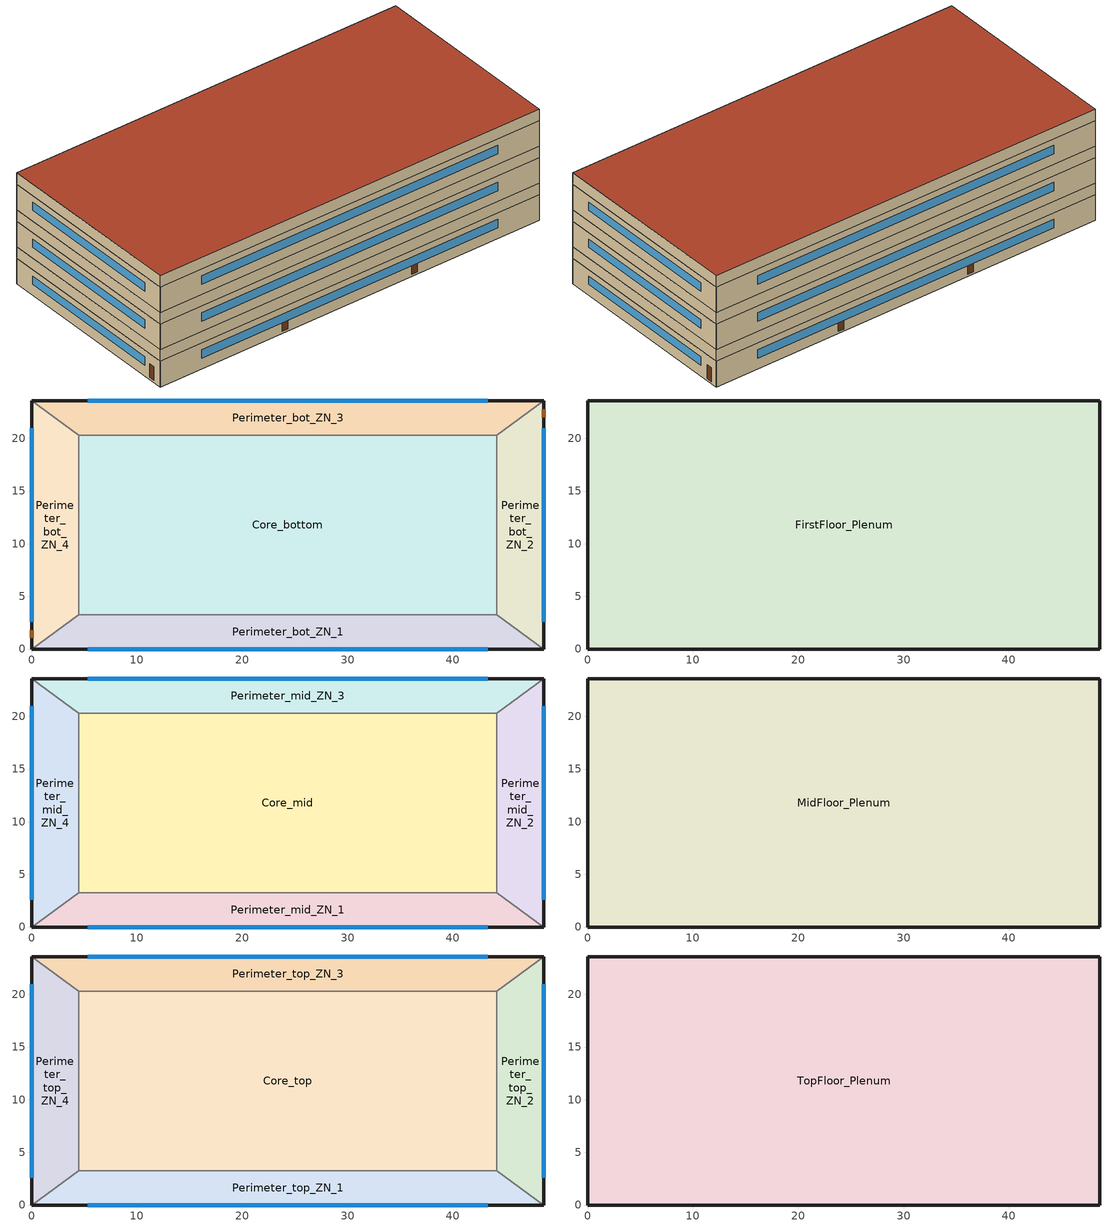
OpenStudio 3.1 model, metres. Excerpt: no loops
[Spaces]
Core_bottom
 floor ground: 44.19,20.32 44.19,3.24 4.46,3.24 4.46,20.32 z0
 wall to Perimeter_bot_ZN_1: 4.46,3.24 44.19,3.24 z0:3.14
 wall to Perimeter_bot_ZN_2: 44.19,3.24 44.19,20.32 z0:3.14
 wall to Perimeter_bot_ZN_4: 4.46,20.32 4.46,3.24 z0:3.14
 wall to Perimeter_bot_ZN_3: 44.19,20.32 4.46,20.32 z0:3.14
Perimeter_bot_ZN_2
 floor ground: 48.64,23.55 48.64,0 44.19,3.24 44.19,20.32 z0
 wall outside: 48.64,0 48.64,23.55 z0:3.14
 wall to Perimeter_bot_ZN_1: 44.19,3.24 48.64,0 z0:3.14
 wall to Perimeter_bot_ZN_3: 48.64,23.55 44.19,20.32 z0:3.14
 window (Window U-0.58 and Window SHGC 0.586630366): 48.64,2.57 48.64,20.98 z1.31:2.33
 door: 48.64,22.03 48.64,22.75 z0.23:1.9
Perimeter_bot_ZN_3
 floor ground: 48.64,23.55 44.19,20.32 4.46,20.32 0,23.55 z0
 wall outside: 48.64,23.55 0,23.55 z0:3.14
 wall to Perimeter_bot_ZN_4: 0,23.55 4.46,20.32 z0:3.14
 window (Window U-0.58 and Window SHGC 0.586630366): 43.33,23.55 5.31,23.55 z1.31:2.33
 door: 33.01,23.55 32.29,23.55 / 16.34,23.55 15.62,23.55 z0.23:1.9
Perimeter_bot_ZN_1
 floor ground: 44.19,3.24 48.64,0 0,0 4.46,3.24 z0
 wall outside: 0,0 48.64,0 z0:3.14
 wall to Perimeter_bot_ZN_4: 4.46,3.24 0,0 z0:3.14
 window (Window U-0.58 and Window SHGC 0.586630366): 5.31,0 43.33,0 z1.31:2.33
 door: 15.68,0 16.39,0 / 32.27,0 32.99,0 z0.23:1.9
Perimeter_bot_ZN_4
 floor ground: 0,23.55 4.46,20.32 4.46,3.24 0,0 z0
 wall outside: 0,23.55 0,0 z0:3.14
 window (Window U-0.58 and Window SHGC 0.586630366): 0,20.98 0,2.57 z1.31:2.33
 door: 0,1.78 0,1.07 z0.23:1.9
FirstFloor_Plenum
 floor to Perimeter_bot_ZN_3: 48.64,23.55 44.19,20.32 4.46,20.32 0,23.55 z3.14
 floor to Perimeter_bot_ZN_1: 44.19,3.24 48.64,0 0,0 4.46,3.24 z3.14
 floor to Core_bottom: 44.19,20.32 44.19,3.24 4.46,3.24 4.46,20.32 z3.14
 floor to Perimeter_bot_ZN_4: 0,23.55 4.46,20.32 4.46,3.24 0,0 z3.14
 floor to Perimeter_bot_ZN_2: 48.64,23.55 48.64,0 44.19,3.24 44.19,20.32 z3.14
 wall outside: 0,23.55 0,0 48.64,0 48.64,23.55 0,23.55 z3.14:4.53
Perimeter_mid_ZN_4
 floor to FirstFloor_Plenum: 0,23.55 4.46,20.32 4.46,3.24 0,0 z4.53
 wall outside: 0,23.55 0,0 z4.53:7.67
 wall to Perimeter_mid_ZN_3: 4.46,20.32 0,23.55 z4.53:7.67
 wall to Core_mid: 4.46,3.24 4.46,20.32 z4.53:7.67
 wall to Perimeter_mid_ZN_1: 0,0 4.46,3.24 z4.53:7.67
 window (Window U-0.58 and Window SHGC 0.586630366): 0,20.98 0,2.57 z5.84:6.86
Perimeter_mid_ZN_1
 floor to FirstFloor_Plenum: 44.19,3.24 48.64,0 0,0 4.46,3.24 z4.53
 wall outside: 0,0 48.64,0 z4.53:7.67
 wall to Core_mid: 44.19,3.24 4.46,3.24 z4.53:7.67
 wall to Perimeter_mid_ZN_2: 48.64,0 44.19,3.24 z4.53:7.67
 window (Window U-0.58 and Window SHGC 0.586630366): 5.31,0 43.33,0 z5.84:6.86
Perimeter_mid_ZN_2
 floor to FirstFloor_Plenum: 48.64,23.55 48.64,0 44.19,3.24 44.19,20.32 z4.53
 wall outside: 48.64,0 48.64,23.55 z4.53:7.67
 wall to Perimeter_mid_ZN_3: 48.64,23.55 44.19,20.32 z4.53:7.67
 wall to Core_mid: 44.19,20.32 44.19,3.24 z4.53:7.67
 window (Window U-0.58 and Window SHGC 0.586630366): 48.64,2.57 48.64,20.98 z5.84:6.86
Core_mid
 floor to FirstFloor_Plenum: 44.19,20.32 44.19,3.24 4.46,3.24 4.46,20.32 z4.53
 wall to Perimeter_mid_ZN_3: 44.19,20.32 4.46,20.32 z4.53:7.67
Perimeter_mid_ZN_3
 floor to FirstFloor_Plenum: 48.64,23.55 44.19,20.32 4.46,20.32 0,23.55 z4.53
 wall outside: 48.64,23.55 0,23.55 z4.53:7.67
 window (Window U-0.58 and Window SHGC 0.586630366): 43.33,23.55 5.31,23.55 z5.84:6.86
MidFloor_Plenum
 floor to Perimeter_mid_ZN_3: 48.64,23.55 44.19,20.32 4.46,20.32 0,23.55 z7.67
 floor to Perimeter_mid_ZN_4: 0,23.55 4.46,20.32 4.46,3.24 0,0 z7.67
 floor to Core_mid: 44.19,20.32 44.19,3.24 4.46,3.24 4.46,20.32 z7.67
 floor to Perimeter_mid_ZN_2: 48.64,23.55 48.64,0 44.19,3.24 44.19,20.32 z7.67
 floor to Perimeter_mid_ZN_1: 44.19,3.24 48.64,0 0,0 4.46,3.24 z7.67
 wall outside: 0,23.55 0,0 48.64,0 48.64,23.55 0,23.55 z7.67:9.06
Perimeter_top_ZN_3
 floor to MidFloor_Plenum: 48.64,23.55 44.19,20.32 4.46,20.32 0,23.55 z9.06
 wall outside: 48.64,23.55 0,23.55 z9.06:12.2
 wall to Perimeter_top_ZN_4: 0,23.55 4.46,20.32 z9.06:12.2
 wall to Core_top: 4.46,20.32 44.19,20.32 z9.06:12.2
 wall to Perimeter_top_ZN_2: 44.19,20.32 48.64,23.55 z9.06:12.2
 window (Window U-0.58 and Window SHGC 0.586630366): 43.33,23.55 5.31,23.55 z10.37:11.39
Perimeter_top_ZN_4
 floor to MidFloor_Plenum: 0,23.55 4.46,20.32 4.46,3.24 0,0 z9.06
 wall outside: 0,23.55 0,0 z9.06:12.2
 wall to Perimeter_top_ZN_1: 0,0 4.46,3.24 z9.06:12.2
 wall to Core_top: 4.46,3.24 4.46,20.32 z9.06:12.2
 window (Window U-0.58 and Window SHGC 0.586630366): 0,20.98 0,2.57 z10.37:11.39
Core_top
 floor to MidFloor_Plenum: 44.19,20.32 44.19,3.24 4.46,3.24 4.46,20.32 z9.06
 wall to Perimeter_top_ZN_1: 4.46,3.24 44.19,3.24 z9.06:12.2
 wall to Perimeter_top_ZN_2: 44.19,3.24 44.19,20.32 z9.06:12.2
Perimeter_top_ZN_2
 floor to MidFloor_Plenum: 48.64,23.55 48.64,0 44.19,3.24 44.19,20.32 z9.06
 wall outside: 48.64,0 48.64,23.55 z9.06:12.2
 wall to Perimeter_top_ZN_1: 44.19,3.24 48.64,0 z9.06:12.2
 window (Window U-0.58 and Window SHGC 0.586630366): 48.64,2.57 48.64,20.98 z10.37:11.39
Perimeter_top_ZN_1
 floor to MidFloor_Plenum: 44.19,3.24 48.64,0 0,0 4.46,3.24 z9.06
 wall outside: 0,0 48.64,0 z9.06:12.2
 window (Window U-0.58 and Window SHGC 0.586630366): 5.31,0 43.33,0 z10.37:11.39
TopFloor_Plenum
 floor to Perimeter_top_ZN_4: 0,23.55 4.46,20.32 4.46,3.24 0,0 z12.2
 floor to Perimeter_top_ZN_2: 48.64,23.55 48.64,0 44.19,3.24 44.19,20.32 z12.2
 floor to Core_top: 44.19,20.32 44.19,3.24 4.46,3.24 4.46,20.32 z12.2
 floor to Perimeter_top_ZN_3: 48.64,23.55 44.19,20.32 4.46,20.32 0,23.55 z12.2
 floor to Perimeter_top_ZN_1: 44.19,3.24 48.64,0 0,0 4.46,3.24 z12.2
 wall outside: 0,23.55 0,0 48.64,0 48.64,23.55 0,23.55 z12.2:13.59
 roof outside: 48.64,0 48.64,23.55 0,23.55 0,0 z13.59
[Site]
Seattle Seattle Tacoma Intl A_WA_USA: Latitude {deg}=47.47; Longitude {deg}=-122.32; Time Zone {hr}=-8; Elevation {m}=122; Terrain=City
[Building]
-MediumOffice-ASHRAE 169-2013-4C created: 2022-04-07 15:35:35 -0600: North Axis {deg}=0; Default Construction Set=DOE Ref 1980-2004 - MedOffice - ASHRAE 169-2013-4C adj ext wall insulation adj roof insulation; Standards Number of Stories=3; Standards Number of Above Ground Stories=3; Standards Building Type=MediumOffice
[ClimateZones]
Climate Zone Institution Name 1=ASHRAE; Climate Zone Document Name 1=ANSI/ASHRAE Standard 169; Climate Zone Document Year 1=2006; Climate Zone Value 1=4C
[Site:WaterMainsTemperature]
Calculation Method=Correlation; Annual Average Outdoor Air Temperature {C}=11.2167; Maximum Difference In Monthly Average Outdoor Air Temperatures {deltaC}=14.3
[SizingPeriod:DesignDay] Barometric Pressure {Pa}=99868; Sky Clearness=0; Rain Indicator=0; Snow Indicator=0; Day of Month=21; Daylight Saving Time Indicator=0; Humidity Indicating Type=Wetbulb; Dry-Bulb Temperature Range Modifier Type=DefaultMultipliers
Name | Maximum Dry-Bulb Temperature {C} | Daily Dry-Bulb Temperature Range {deltaC} | Humidity Indicating Conditions at Maximum Dry-Bulb | Wind Speed {m/s} | Wind Direction {deg} | Month | Day Type | Solar Model Indicator | ASHRAE Taub | ASHRAE Taud
Seattle Seattle Tacoma Intl A Ann Clg .4% Condns DB=>MWB | 29.4 | 10.4 | 18.3 | 4.2 | 350 | 8 | SummerDesignDay | ASHRAETau | 0.352 | 2.561
Seattle Seattle Tacoma Intl A Ann Htg 99.6% Condns DB | -4.2 | 0 | -4.2 | 4.3 | 20 | 12 | WinterDesignDay | ASHRAEClearSky
[Site:GroundTemperature:FCfactorMethod]
January Ground Temperature {C}=11.4; February Ground Temperature {C}=8.1; March Ground Temperature {C}=5.4; April Ground Temperature {C}=4.5; May Ground Temperature {C}=5.8; June Ground Temperature {C}=8.3; July Ground Temperature {C}=10.9; August Ground Temperature {C}=13; September Ground Temperature {C}=15.6; October Ground Temperature {C}=17.7; November Ground Temperature {C}=18.8; December Ground Temperature {C}=15.1
[Material:NoMass] Thermal Absorptance=0.9; Solar Absorptance=0.7
Name | Roughness | Thermal Resistance {m2-K/W} | Visible Absorptance
CP02 CARPET PAD | VeryRough | 0.21648 | 0.8
Typical Insulation R-8.69 | Smooth | 1.53052 | 0.7
Typical Carpet Pad | Smooth | 0.21648 | 0.8
Typical Insulation R-7.46 | Smooth | 1.31358 | 0.7
Typical Insulation | Smooth | 0.0282222 | 0.7
Typical Insulation R-8.69_R-value 12.83 (ft^2*h*R/Btu) | Smooth | 2.25949 | 0.7
Typical Insulation R-14.51_R-value 20.84 (ft^2*h*R/Btu) | Smooth | 3.67014 | 0.7
[Material]
Name | Roughness | Thickness {m} | Conductivity {W/m-K} | Density {kg/m3} | Specific Heat {J/kg-K} | Thermal Absorptance | Solar Absorptance | Visible Absorptance
100mm Normalweight concrete floor | MediumSmooth | 0.1016 | 2.31 | 2322 | 832
G01 13mm gypsum board | Smooth | 0.0127 | 0.16 | 800 | 1090 | 0.9 | 0.7 | 0.5
4 in. Normalweight Concrete Floor | MediumRough | 0.1016 | 2.31 | 2322 | 832 | 0.9 | 0.7 | 0.7
25mm Stucco | Smooth | 0.0254 | 0.72 | 1856 | 840 | 0.9 | 0.7 | 0.7
5/8 in. Gypsum Board | MediumSmooth | 0.0159 | 0.16 | 800 | 1090 | 0.9 | 0.7 | 0.7
Roof Membrane | VeryRough | 0.0095 | 0.16 | 1121.29 | 1460 | 0.9 | 0.7 | 0.7
Metal Roof Surface; F08 Metal surface | Smooth | 0.0008 | 45.28 | 7824 | 500 | 0.9 | 0.7 | 0.7
HW CONCRETE | Rough | 0.1016 | 1.31125 | 2240 | 837.36 | 0.9 | 0.7 | 0.7
8 in. Concrete Block Basement Wall | MediumRough | 0.2032 | 1.326 | 1842 | 912 | 0.9 | 0.7 | 0.7
G05 25mm wood | MediumSmooth | 0.0254 | 0.15 | 608 | 1630 | 0.9 | 0.5 | 0.5
Acoustic Tile - 1/2 in. | MediumSmooth | 0.0127 | 0.0576335 | 288.332 | 795.492 |  | 0 | 0
Std Wood 6inch | MediumSmooth | 0.15 | 0.12 | 540 | 1210 | 0.9 | 0.7 | 0.7
[DefaultConstructionSet]
Name | Default Exterior Surface Constructions | Default Interior Surface Constructions | Default Ground Contact Surface Constructions | Default Exterior SubSurface Constructions | Default Interior SubSurface Constructions | Interior Partition Construction
DOE Ref 1980-2004 - MedOffice - Plenum - ASHRAE 169-2013-4C adj ext wall insulation adj roof insulation | Default Surface Constructions 4 adj ext wall insulation adj roof insulation | Default Surface Constructions 5 | Default Surface Constructions 6 | Default Sub Surface Constructions 3 | Default Sub Surface Constructions 4
DOE Ref 1980-2004 - MedOffice - ASHRAE 169-2013-4C adj ext wall insulation adj roof insulation | Default Surface Constructions 1 adj ext wall insulation adj roof insulation | Default Surface Constructions 2 | Default Surface Constructions 3 | Default Sub Surface Constructions 1 | Default Sub Surface Constructions 2 | Typical Interior Partition
[DefaultSurfaceConstructions]
Name | Floor Construction | Wall Construction | Roof Ceiling Construction
Default Surface Constructions 2 | Typical Interior Floor | Typical Interior Wall | Typical Interior Ceiling
Default Surface Constructions 3 | ext-slab-mass | Typical Insulated Basement Mass Wall R-9.01
Default Surface Constructions 5 | Plenum Acoustical Tile
Default Surface Constructions 6; Default Surface Constructions 4 adj ext wall insulation adj roof insulation
Default Surface Constructions 1 adj ext wall insulation adj roof insulation | Typical Insulated Exterior Mass Floor | Typical Insulated Steel Framed Exterior Wall R-10.87 adj ext wall insulation | Typical IEAD Roof R-15.63 adj roof insulation
[Construction]
Typical Insulated Exterior Mass Floor: Typical Insulation R-8.69, 4 in. Normalweight Concrete Floor, Typical Carpet Pad
Typical Interior Floor: 100mm Normalweight concrete floor, CP02 CARPET PAD
Typical Interior Wall: G01 13mm gypsum board, G01 13mm gypsum board
Typical Interior Ceiling: CP02 CARPET PAD, 100mm Normalweight concrete floor
ext-slab-mass: HW CONCRETE, CP02 CARPET PAD
Typical Insulated Basement Mass Wall R-9.01: Typical Insulation R-7.46, 8 in. Concrete Block Basement Wall
U 0.72 SHGC 0.39 Simple Glazing Window U-0.72 SHGC 0.39: U 0.72 SHGC 0.39 Simple Glazing U-0.72 SHGC 0.39
U 0.72 SHGC 0.39 Simple Glazing Window U-0.72 SHGC 0.39 1: U 0.72 SHGC 0.39 Simple Glazing U-0.72 SHGC 0.39 1
Typical Insulated Metal Door: F08 Metal surface, Typical Insulation
U 0.88 SHGC 0.16 Sgl Ref-A-L Clr 6mm: REF A CLEAR LO 6MM
Typical Overhead Door: Typical Insulation
Typical Interior Window: Clear 3mm
Typical Interior Door; Typical Interior Partition: G05 25mm wood
Plenum Acoustical Tile: Acoustic Tile - 1/2 in.
InteriorFurnishings: Std Wood 6inch
Typical Insulated Steel Framed Exterior Wall R-10.87 adj ext wall insulation: 25mm Stucco, 5/8 in. Gypsum Board, Typical Insulation R-8.69_R-value 12.83 (ft^2*h*R/Btu), 5/8 in. Gypsum Board
Typical IEAD Roof R-15.63 adj roof insulation: Roof Membrane, Typical Insulation R-14.51_R-value 20.84 (ft^2*h*R/Btu), Metal Roof Surface
Window U-0.58 and Window SHGC 0.586630366: Simple Glazing Material U-0.58 and SHGC 0.586630366
[DefaultSubSurfaceConstructions]
Name | Fixed Window Construction | Operable Window Construction | Door Construction | Glass Door Construction | Overhead Door Construction | Tubular Daylight Dome Construction | Tubular Daylight Diffuser Construction
Default Sub Surface Constructions 1 | U 0.72 SHGC 0.39 Simple Glazing Window U-0.72 SHGC 0.39 | U 0.72 SHGC 0.39 Simple Glazing Window U-0.72 SHGC 0.39 1 | Typical Insulated Metal Door | U 0.88 SHGC 0.16 Sgl Ref-A-L Clr 6mm | Typical Overhead Door | Typical Interior Window | Typical Interior Window
Default Sub Surface Constructions 2 | Typical Interior Window | Typical Interior Window | Typical Interior Door
Default Sub Surface Constructions 3; Default Sub Surface Constructions 4
[WindowMaterial:SimpleGlazingSystem]
Name | U-Factor {W/m2-K} | Solar Heat Gain Coefficient | Visible Transmittance
U 0.72 SHGC 0.39 Simple Glazing U-0.72 SHGC 0.39; U 0.72 SHGC 0.39 Simple Glazing U-0.72 SHGC 0.39 1 | 4.08835 | 0.39 | 0.23
Simple Glazing Material U-0.58 and SHGC 0.586630366 | 3.29339 | 0.58663
[WindowMaterial:Glazing] Optical Data Type=SpectralAverage; Infrared Transmittance at Normal Incidence=0; Front Side Infrared Hemispherical Emissivity=0.84; Conductivity {W/m-K}=0.9; Dirt Correction Factor for Solar and Visible Transmittance=1; Solar Diffusing=No
Name | Thickness {m} | Solar Transmittance at Normal Incidence | Front Side Solar Reflectance at Normal Incidence | Back Side Solar Reflectance at Normal Incidence | Visible Transmittance at Normal Incidence | Front Side Visible Reflectance at Normal Incidence | Back Side Visible Reflectance at Normal Incidence | Back Side Infrared Hemispherical Emissivity
REF A CLEAR LO 6MM | 0.006 | 0.066 | 0.341 | 0.493 | 0.08 | 0.41 | 0.37 | 0.4
Clear 3mm | 0.003 | 0.837 | 0.075 | 0.075 | 0.898 | 0.081 | 0.081 | 0.84
[Space]
Name | Space Type | Building Story | Thermal Zone | Part of Total Floor Area
Perimeter_mid_ZN_4 | Office WholeBuilding - Md Office | Building Story 2 | Perimeter_mid_ZN_4 ZN | Yes
Core_bottom | Office WholeBuilding - Md Office | Building Story 1 | Core_bottom ZN | Yes
FirstFloor_Plenum | Plenum | Building Story 1 | FirstFloor_Plenum ZN | No
TopFloor_Plenum | Plenum | Building Story 3 | TopFloor_Plenum ZN | No
Perimeter_top_ZN_3 | Office WholeBuilding - Md Office | Building Story 3 | Perimeter_top_ZN_3 ZN | Yes
Perimeter_bot_ZN_2 | Office WholeBuilding - Md Office | Building Story 1 | Perimeter_bot_ZN_2 ZN | Yes
MidFloor_Plenum | Plenum | Building Story 2 | MidFloor_Plenum ZN | No
Perimeter_mid_ZN_1 | Office WholeBuilding - Md Office | Building Story 2 | Perimeter_mid_ZN_1 ZN | Yes
Perimeter_bot_ZN_1 | Office WholeBuilding - Md Office | Building Story 1 | Perimeter_bot_ZN_1 ZN | Yes
Perimeter_bot_ZN_3 | Office WholeBuilding - Md Office | Building Story 1 | Perimeter_bot_ZN_3 ZN | Yes
Perimeter_mid_ZN_2 | Office WholeBuilding - Md Office | Building Story 2 | Perimeter_mid_ZN_2 ZN | Yes
Perimeter_top_ZN_4 | Office WholeBuilding - Md Office | Building Story 3 | Perimeter_top_ZN_4 ZN | Yes
Perimeter_bot_ZN_4 | Office WholeBuilding - Md Office | Building Story 1 | Perimeter_bot_ZN_4 ZN | Yes
Core_top | Office WholeBuilding - Md Office | Building Story 3 | Core_top ZN | Yes
Perimeter_top_ZN_2 | Office WholeBuilding - Md Office | Building Story 3 | Perimeter_top_ZN_2 ZN | Yes
Perimeter_top_ZN_1 | Office WholeBuilding - Md Office | Building Story 3 | Perimeter_top_ZN_1 ZN | Yes
Core_mid | Office WholeBuilding - Md Office | Building Story 2 | Core_mid ZN | Yes
Perimeter_mid_ZN_3 | Office WholeBuilding - Md Office | Building Story 2 | Perimeter_mid_ZN_3 ZN | Yes
[BuildingStory]
Name | Nominal Z Coordinate {m}
Building Story 1 | 0
Building Story 2 | 3.9624
Building Story 3 | 7.9248
[SpaceType]
Name | Default Schedule Set | Design Specification Outdoor Air Object | Standards Building Type | Standards Space Type | Default Construction Set
Office WholeBuilding - Md Office | Office WholeBuilding - Md Office Schedule Set | Office WholeBuilding - Md Office Ventilation (26.0679221 ft3/min-person | Office | WholeBuilding - Md Office
Plenum | Plenum Schedule Set |  |  | Plenum | DOE Ref 1980-2004 - MedOffice - Plenum - ASHRAE 169-2013-4C adj ext wall insulation adj roof insulation
[People:Definition]
Office WholeBuilding - Md Office People Definition: Number of People Calculation Method=People/Area; People per Space Floor Area {person/m2}=0.0354938; Fraction Radiant=0.3
[People]
Office WholeBuilding - Md Office People: People Definition=Office WholeBuilding - Md Office People Definition; Space or SpaceType=Office WholeBuilding - Md Office; Work Efficiency Schedule=Work Efficiency Schedule; Clothing Insulation Schedule=Clothing Schedule; Air Velocity Schedule=Air Velocity Schedule; Multiplier=1
[Lights:Definition]
Office WholeBuilding - Md Office Lights Definition - 1.284 percent reduction: Design Level Calculation Method=Watts/Area; Watts per Space Floor Area {W/m2}=16.6824; Fraction Radiant=0.4; Fraction Visible=0.2; Return Air Fraction=0.4
[Lights]
Office WholeBuilding - Md Office Lights 1.284 percent reduction: Lights Definition=Office WholeBuilding - Md Office Lights Definition - 1.284 percent reduction; Space or SpaceType=Office WholeBuilding - Md Office; Fraction Replaceable=0
[ElectricEquipment:Definition]
Office WholeBuilding - Md Office Elec Equip Definition - 4.93 percent reduction: Design Level Calculation Method=Watts/Area; Watts per Space Floor Area {W/m2}=10.2332; Fraction Latent=0; Fraction Radiant=0.5; Fraction Lost=0
[ElectricEquipment]
Office WholeBuilding - Md Office Elec Equip 4.93 percent reduction: Electric Equipment Definition=Office WholeBuilding - Md Office Elec Equip Definition - 4.93 percent reduction; Space or SpaceType=Office WholeBuilding - Md Office
[DesignSpecification:OutdoorAir]
Office WholeBuilding - Md Office Ventilation (26.0679221 ft3/min-person: Outdoor Air Method=Sum; Outdoor Air Flow per Person {m3/s-person}=0.0123027
[SpaceInfiltration:DesignFlowRate] Design Flow Rate Calculation Method=Flow/ExteriorArea; Constant Term Coefficient=1; Temperature Term Coefficient=0; Velocity Term Coefficient=0; Velocity Squared Term Coefficient=0
Name | Space or SpaceType | Flow per Exterior Surface Area {m3/s-m2} | Schedule
Office WholeBuilding - Md Office Infiltration -0.142415449 percent reduction | Office WholeBuilding - Md Office | 0.00113547
FirstFloor_Plenum Infiltration -0.142415449 percent reduction | FirstFloor_Plenum | 0.00102669 | Always On Discrete
MidFloor_Plenum Infiltration -0.142415449 percent reduction | MidFloor_Plenum | 0.00102669 | Always On Discrete
Perimeter_bot_ZN_1 Infiltration -0.142415449 percent reduction | Perimeter_bot_ZN_1 | 0.00102669 | Medium Office Infil Quarter On
Perimeter_bot_ZN_2 Infiltration -0.142415449 percent reduction | Perimeter_bot_ZN_2 | 0.00102669 | Medium Office Infil Quarter On
Perimeter_bot_ZN_3 Infiltration -0.142415449 percent reduction | Perimeter_bot_ZN_3 | 0.00102669 | Medium Office Infil Quarter On
Perimeter_bot_ZN_4 Infiltration -0.142415449 percent reduction | Perimeter_bot_ZN_4 | 0.00102669 | Medium Office Infil Quarter On
Perimeter_mid_ZN_1 Infiltration -0.142415449 percent reduction | Perimeter_mid_ZN_1 | 0.00102669 | Medium Office Infil Quarter On
Perimeter_mid_ZN_2 Infiltration -0.142415449 percent reduction | Perimeter_mid_ZN_2 | 0.00102669 | Medium Office Infil Quarter On
Perimeter_mid_ZN_3 Infiltration -0.142415449 percent reduction | Perimeter_mid_ZN_3 | 0.00102669 | Medium Office Infil Quarter On
Perimeter_mid_ZN_4 Infiltration -0.142415449 percent reduction | Perimeter_mid_ZN_4 | 0.00102669 | Medium Office Infil Quarter On
Perimeter_top_ZN_1 Infiltration -0.142415449 percent reduction | Perimeter_top_ZN_1 | 0.00102669 | Medium Office Infil Quarter On
Perimeter_top_ZN_2 Infiltration -0.142415449 percent reduction | Perimeter_top_ZN_2 | 0.00102669 | Medium Office Infil Quarter On
Perimeter_top_ZN_3 Infiltration -0.142415449 percent reduction | Perimeter_top_ZN_3 | 0.00102669 | Medium Office Infil Quarter On
Perimeter_top_ZN_4 Infiltration -0.142415449 percent reduction | Perimeter_top_ZN_4 | 0.00102669 | Medium Office Infil Quarter On
TopFloor_Plenum Infiltration -0.142415449 percent reduction | TopFloor_Plenum | 0.000111749 | Always On Discrete
[DefaultScheduleSet]
Name | Number of People Schedule | People Activity Level Schedule | Lighting Schedule | Electric Equipment Schedule | Infiltration Schedule
Office WholeBuilding - Md Office Schedule Set | Medium Office Bldg Occ | Medium Office Activity | Office Bldg Light | Medium Office Bldg Equip | Medium Office Infil Quarter On
Plenum Schedule Set
[ThermostatSetpoint:DualSetpoint]
Name | Heating Setpoint Temperature Schedule | Cooling Setpoint Temperature Schedule
Office WholeBuilding - Md Office Thermostat 1; Office WholeBuilding - Md Office Thermostat 2; Office WholeBuilding - Md Office Thermostat 3; Office WholeBuilding - Md Office Thermostat 4; Office WholeBuilding - Md Office Thermostat 5; Office WholeBuilding - Md Office Thermostat 6; Office WholeBuilding - Md Office Thermostat 7; Office WholeBuilding - Md Office Thermostat 8; Office WholeBuilding - Md Office Thermostat 9; Office WholeBuilding - Md Office Thermostat 10; Office WholeBuilding - Md Office Thermostat 11; Office WholeBuilding - Md Office Thermostat 12; Office WholeBuilding - Md Office Thermostat 13; Office WholeBuilding - Md Office Thermostat 14; Office WholeBuilding - Md Office Thermostat 15 | Medium Office HtgSetp | Medium Office ClgSetp
Plenum Thermostat 1; Plenum Thermostat 2; Plenum Thermostat 3
[ThermalZone] Use Ideal Air Loads=No
Name | Thermostat
Core_bottom ZN | Office WholeBuilding - Md Office Thermostat 1
Core_mid ZN | Office WholeBuilding - Md Office Thermostat 2
Core_top ZN | Office WholeBuilding - Md Office Thermostat 3
FirstFloor_Plenum ZN | Plenum Thermostat 1
MidFloor_Plenum ZN | Plenum Thermostat 2
Perimeter_bot_ZN_1 ZN | Office WholeBuilding - Md Office Thermostat 4
Perimeter_bot_ZN_2 ZN | Office WholeBuilding - Md Office Thermostat 5
Perimeter_bot_ZN_3 ZN | Office WholeBuilding - Md Office Thermostat 6
Perimeter_bot_ZN_4 ZN | Office WholeBuilding - Md Office Thermostat 7
Perimeter_mid_ZN_1 ZN | Office WholeBuilding - Md Office Thermostat 8
Perimeter_mid_ZN_2 ZN | Office WholeBuilding - Md Office Thermostat 9
Perimeter_mid_ZN_3 ZN | Office WholeBuilding - Md Office Thermostat 10
Perimeter_mid_ZN_4 ZN | Office WholeBuilding - Md Office Thermostat 11
Perimeter_top_ZN_1 ZN | Office WholeBuilding - Md Office Thermostat 12
Perimeter_top_ZN_2 ZN | Office WholeBuilding - Md Office Thermostat 13
Perimeter_top_ZN_3 ZN | Office WholeBuilding - Md Office Thermostat 14
Perimeter_top_ZN_4 ZN | Office WholeBuilding - Md Office Thermostat 15
TopFloor_Plenum ZN | Plenum Thermostat 3
[Sizing:Zone] Zone Cooling Design Supply Air Temperature Input Method=SupplyAirTemperature; Zone Cooling Design Supply Air Temperature {C}=14; Zone Cooling Design Supply Air Temperature Difference {deltaC}=11.11; Zone Heating Design Supply Air Temperature Input Method=SupplyAirTemperature; Zone Heating Design Supply Air Temperature {C}=40; Zone Heating Design Supply Air Temperature Difference {deltaC}=11.11; Zone Cooling Design Supply Air Humidity Ratio {kg-H2O/kg-air}=0.0085; Zone Heating Design Supply Air Humidity Ratio {kg-H2O/kg-air}=0.008; Cooling Design Air Flow Method=DesignDay; Heating Design Air Flow Method=DesignDay; Account for Dedicated Outdoor Air System=No; Dedicated Outdoor Air System Control Strategy=NeutralSupplyAir; Dedicated Outdoor Air Low Setpoint Temperature for Design {C}=autosize; Dedicated Outdoor Air High Setpoint Temperature for Design {C}=autosize
FirstFloor_Plenum ZN; MidFloor_Plenum ZN; TopFloor_Plenum ZN
[AvailabilityManager:NightCycle] Applicability Schedule=Always On Discrete; Control Type=CycleOnAny; Thermostat Tolerance {deltaC}=1; Cycling Run Time {s}=1800
Availability Manager Night Cycle 1; Availability Manager Night Cycle 2; Availability Manager Night Cycle 3
[AirLoopHVAC:ReturnPlenum]
Name | ThermalZone
Air Loop HVAC Return Plenum 1 | FirstFloor_Plenum ZN
Air Loop HVAC Return Plenum 2 | MidFloor_Plenum ZN
Air Loop HVAC Return Plenum 3 | TopFloor_Plenum ZN
[InternalMass:Definition]
Internal Mass Definition 1: Construction=InteriorFurnishings; Design Level Calculation Method=SurfaceArea/Area; Surface Area per Space Floor Area=2
[InternalMass] Internal Mass Definition=Internal Mass Definition 1; Multiplier=1
Name | Space or SpaceType
Perimeter_mid_ZN_4 Mass | Perimeter_mid_ZN_4
Core_bottom Mass | Core_bottom
Perimeter_mid_ZN_1 Mass | Perimeter_mid_ZN_1
MidFloor_Plenum Mass | MidFloor_Plenum
TopFloor_Plenum Mass | TopFloor_Plenum
FirstFloor_Plenum Mass | FirstFloor_Plenum
Perimeter_top_ZN_3 Mass | Perimeter_top_ZN_3
Perimeter_bot_ZN_2 Mass | Perimeter_bot_ZN_2
Perimeter_bot_ZN_1 Mass | Perimeter_bot_ZN_1
Perimeter_bot_ZN_3 Mass | Perimeter_bot_ZN_3
Perimeter_mid_ZN_2 Mass | Perimeter_mid_ZN_2
Perimeter_top_ZN_4 Mass | Perimeter_top_ZN_4
Perimeter_bot_ZN_4 Mass | Perimeter_bot_ZN_4
Core_top Mass | Core_top
Perimeter_top_ZN_2 Mass | Perimeter_top_ZN_2
Perimeter_top_ZN_1 Mass | Perimeter_top_ZN_1
Core_mid Mass | Core_mid
Perimeter_mid_ZN_3 Mass | Perimeter_mid_ZN_3
[Exterior:Lights:Definition]
NonDimming Exterior Lights Def: Design Level {W}=17809
[Exterior:Lights]
NonDimming Exterior Lights Def: Exterior Lights Definition=NonDimming Exterior Lights Def; Schedule=OfficeMedium Exterior_Lgt_ALWAYS_ON; Control Option=AstronomicalClock
[Schedule:Constant]
Always On Discrete: Value=1
[Schedule:Ruleset]
Name | Default Day Schedule | Summer Design Day Schedule | Winter Design Day Schedule
Clothing Schedule | Clothing Schedule Default Winter Clothes
Air Velocity Schedule | Air Velocity Schedule Default
Work Efficiency Schedule | Work Efficiency Schedule Default
Medium Office Bldg Occ | Medium Office Bldg Occ Default | Medium Office Bldg Occ Summer Design Day | Medium Office Bldg Occ Winter Design Day
Medium Office Activity | Medium Office Activity Default | Medium Office Activity Summer Design Day | Medium Office Activity Winter Design Day
Office Bldg Light | Office Bldg Light Default | Office Bldg Light Summer Design Day | Office Bldg Light Winter Design Day
Medium Office Bldg Equip | Medium Office Bldg Equip Default | Medium Office Bldg Equip Summer Design Day | Medium Office Bldg Equip Winter Design Day
Medium Office Infil Quarter On | Medium Office Infil Quarter On Default | Medium Office Infil Quarter On Summer Design Day | Medium Office Infil Quarter On Winter Design Day
Medium Office HtgSetp | Medium Office HtgSetp Default | Medium Office HtgSetp Summer Design Day | Medium Office HtgSetp Winter Design Day
Medium Office ClgSetp | Medium Office ClgSetp Default | Medium Office ClgSetp Summer Design Day | Medium Office ClgSetp Winter Design Day
OfficeMedium Exterior_Lgt_ALWAYS_ON | OfficeMedium Exterior_Lgt_ALWAYS_ON Default | OfficeMedium Exterior_Lgt_ALWAYS_ON Summer Design Day | OfficeMedium Exterior_Lgt_ALWAYS_ON Winter Design Day
[Schedule:Day]
Clothing Schedule Default Winter Clothes; Office Bldg Light Summer Design Day; Medium Office Bldg Equip Summer Design Day; Medium Office Infil Quarter On Sun Day; OfficeMedium Exterior_Lgt_ALWAYS_ON Default; OfficeMedium Exterior_Lgt_ALWAYS_ON Winter Design Day; OfficeMedium Exterior_Lgt_ALWAYS_ON Summer Design Day: 24, 0, 1
Clothing Schedule Summer Clothes: 24, 0, 0.5
Air Velocity Schedule Default: 24, 0, 0.2
Work Efficiency Schedule Default; Medium Office Bldg Occ Winter Design Day; Medium Office Bldg Occ WntrDsn|Sun Day; Office Bldg Light Winter Design Day; Medium Office Bldg Equip Winter Design Day: 24, 0, 0
Medium Office Bldg Occ Default: 6, 0, 0, 7, 0, 0.1, 8, 0, 0.2, 12, 0, 0.95, 13, 0, 0.5, 17, 0, 0.95, 18, 0, 0.7, 20, 0, 0.4, 22, 0, 0.1, 24, 0, 0.05
Medium Office Bldg Occ Default|Wkdy Day: 5, 45, 0, 6, 45, 0.1, 7, 45, 0.2, 12, 0, 0.95, 13, 0, 0.5, 17, 30, 0.95, 18, 30, 0.7, 20, 30, 0.4, 22, 30, 0.1, 24, 0, 0.05
Medium Office Bldg Occ Sat Day: 6, 0, 0, 8, 0, 0.1, 14, 0, 0.5, 17, 0, 0.1, 24, 0, 0
Medium Office Bldg Occ Summer Design Day: 6, 0, 0, 22, 0, 1, 24, 0, 0.05
Medium Office Activity Default; Medium Office Activity Winter Design Day; Medium Office Activity Summer Design Day: 24, 0, 120
Office Bldg Light Default: 4, 45, 0.05, 6, 45, 0.1, 7, 45, 0.3, 17, 30, 0.9, 18, 30, 0.5, 20, 30, 0.3, 22, 30, 0.2, 23, 30, 0.1, 24, 0, 0.05
Office Bldg Light Sat Day: 6, 0, 0.05, 8, 0, 0.1, 12, 0, 0.3, 17, 0, 0.15, 24, 0, 0.05
Office Bldg Light Sun Day: 24, 0, 0.05
Medium Office Bldg Equip Default: 8, 0, 0.4, 12, 0, 0.9, 13, 0, 0.8, 17, 0, 0.9, 18, 0, 0.8, 20, 0, 0.6, 22, 0, 0.5, 24, 0, 0.4
Medium Office Bldg Equip Default|Wkdy Day: 7, 45, 0.4, 12, 0, 0.9, 13, 0, 0.8, 17, 30, 0.9, 18, 30, 0.8, 20, 30, 0.6, 22, 30, 0.5, 24, 0, 0.4
Medium Office Bldg Equip Sat Day: 6, 0, 0.3, 8, 0, 0.4, 14, 0, 0.5, 17, 0, 0.35, 24, 0, 0.3
Medium Office Bldg Equip Sun Day: 24, 0, 0.3
Medium Office Infil Quarter On Default; Medium Office Infil Quarter On Summer Design Day: 6, 0, 1, 22, 0, 0.25, 24, 0, 1
Medium Office Infil Quarter On Winter Design Day; Medium Office Infil Quarter On WntrDsn|Sat Day: 6, 0, 1, 18, 0, 0.25, 24, 0, 1
Medium Office HtgSetp Default: 5, 45, 15.6, 22, 30, 20, 24, 0, 15.6
Medium Office HtgSetp Sat Day: 6, 0, 15.6, 18, 0, 20, 24, 0, 15.6
Medium Office HtgSetp Summer Design Day; Medium Office HtgSetp SmrDsn|Sun Day: 24, 0, 15.6
Medium Office HtgSetp Winter Design Day: 24, 0, 20
Medium Office ClgSetp Default: 5, 45, 26.7, 22, 30, 25, 24, 0, 26.7
Medium Office ClgSetp Summer Design Day: 6, 0, 26.7, 22, 0, 25, 24, 0, 26.7
Medium Office ClgSetp Sat Day: 6, 0, 26.7, 18, 0, 25, 24, 0, 26.7
Medium Office ClgSetp Winter Design Day; Medium Office ClgSetp WntrDsn|Sun Day: 24, 0, 26.7
[Schedule:Rule] Date Specification Type=DateRange; Start Day=1
Name | Schedule Ruleset | Rule Order | Day Schedule | Start Month | End Month | End Day | Apply Monday | Apply Tuesday | Apply Wednesday | Apply Thursday | Apply Friday | Apply Saturday | Apply Sunday
Schedule Rule 1 | Clothing Schedule | 0 | Clothing Schedule Summer Clothes | 5 | 9 | 30
Schedule Rule 2 | Medium Office Bldg Occ | 2 | Medium Office Bldg Occ Default|Wkdy Day | 1 | 12 | 31 | Yes | Yes | Yes | Yes | Yes
Schedule Rule 3 | Medium Office Bldg Occ | 1 | Medium Office Bldg Occ Sat Day | 1 | 12 | 31 |  |  |  |  |  | Yes
Schedule Rule 4 | Medium Office Bldg Occ | 0 | Medium Office Bldg Occ WntrDsn|Sun Day | 1 | 12 | 31 |  |  |  |  |  |  | Yes
Schedule Rule 5 | Office Bldg Light | 1 | Office Bldg Light Sat Day | 1 | 12 | 31 |  |  |  |  |  | Yes
Schedule Rule 6 | Office Bldg Light | 0 | Office Bldg Light Sun Day | 1 | 12 | 31 |  |  |  |  |  |  | Yes
Schedule Rule 7 | Medium Office Bldg Equip | 2 | Medium Office Bldg Equip Default|Wkdy Day | 1 | 12 | 31 | Yes | Yes | Yes | Yes | Yes
Schedule Rule 8 | Medium Office Bldg Equip | 1 | Medium Office Bldg Equip Sat Day | 1 | 12 | 31 |  |  |  |  |  | Yes
Schedule Rule 9 | Medium Office Bldg Equip | 0 | Medium Office Bldg Equip Sun Day | 1 | 12 | 31 |  |  |  |  |  |  | Yes
Schedule Rule 10 | Medium Office Infil Quarter On | 1 | Medium Office Infil Quarter On Sun Day | 1 | 12 | 31 |  |  |  |  |  |  | Yes
Schedule Rule 11 | Medium Office Infil Quarter On | 0 | Medium Office Infil Quarter On WntrDsn|Sat Day | 1 | 12 | 31 |  |  |  |  |  | Yes
Schedule Rule 12 | Medium Office HtgSetp | 1 | Medium Office HtgSetp Sat Day | 1 | 12 | 31 |  |  |  |  |  | Yes
Schedule Rule 13 | Medium Office HtgSetp | 0 | Medium Office HtgSetp SmrDsn|Sun Day | 1 | 12 | 31 |  |  |  |  |  |  | Yes
Schedule Rule 14 | Medium Office ClgSetp | 1 | Medium Office ClgSetp Sat Day | 1 | 12 | 31 |  |  |  |  |  | Yes
Schedule Rule 15 | Medium Office ClgSetp | 0 | Medium Office ClgSetp WntrDsn|Sun Day | 1 | 12 | 31 |  |  |  |  |  |  | Yes
